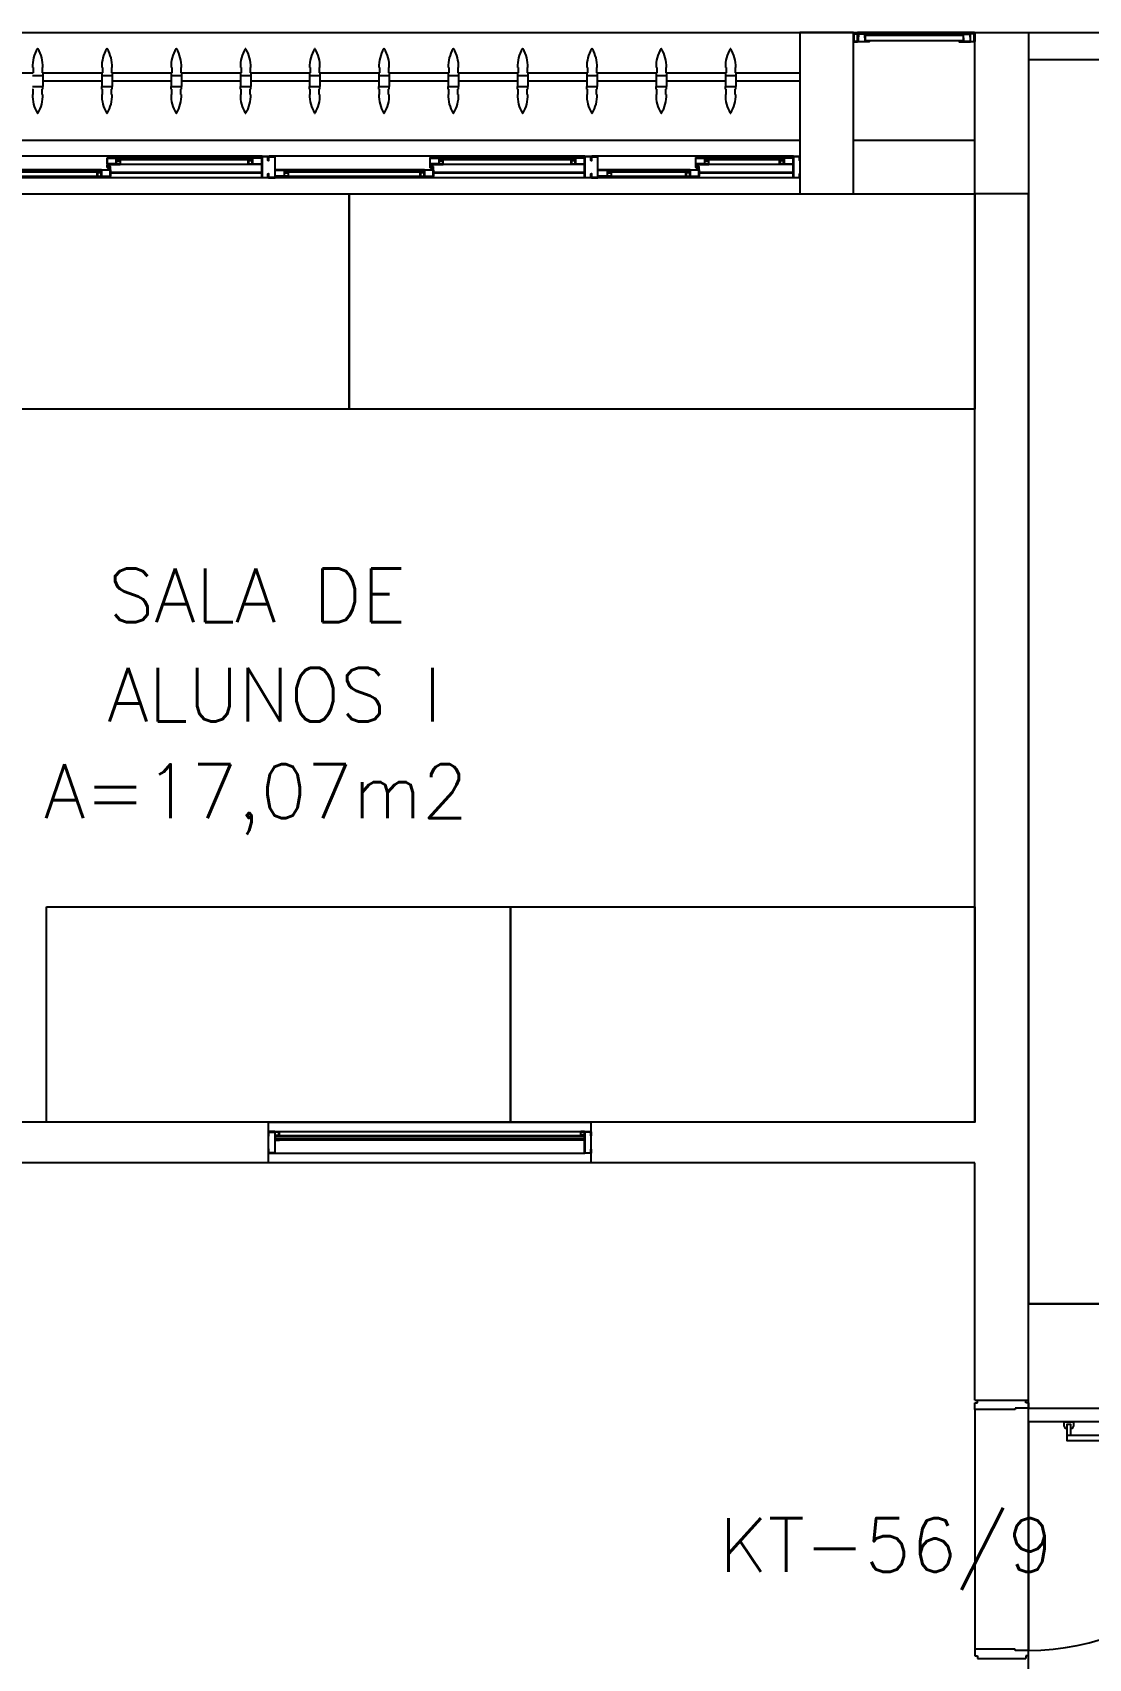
# Model space of a CAD drawing. Header units: millimetres. Extents: x 2128 to 2646, y 1972 to 2207.
# Drawn here: x 2434.96 to 2438.88, y 2137.52 to 2143.57 of the extents above; entities that cross this region are included whole.
import ezdxf

# ---------------------------------------------------------------- set-up
doc = ezdxf.new("R2010")
doc.units = ezdxf.units.MM
for name, color, linetype in [('ar-alambrado', 2, 'Continuous'), ('AR-ALV', 2, 'Continuous'), ('AR-BANCADAS', 1, 'Continuous'), ('AR-BRISES', 1, 'Continuous'), ('AR-ESQ', 1, 'Continuous'), ('AR-ESTC', 3, 'Continuous'), ('AR-INSERÇÃO', 4, 'Continuous'), ('AR-PEITORIL', 1, 'Continuous'), ('AR-PF-maçaneta', 1, 'Continuous'), ('AR-PF-mov', 1, 'Continuous'), ('AR-PF-pm1', 2, 'Continuous'), ('AR-PF-soleira', 1, 'Continuous'), ('AR-PISO', 1, 'Continuous'), ('AR-PORTA', 1, 'Continuous'), ('BC- VISTA', 1, 'Continuous'), ('BR-PAINEL', 1, 'Continuous'), ('BR-SUPORTE', 1, 'Continuous'), ('DT-ESQ-BAGUETE-C', 1, 'Continuous'), ('DT-ESQ-BAGUETE-V', 1, 'Continuous'), ('DT-ESQ-CHAPA DOBRADA-V', 1, 'Continuous'), ('DT-ESQ-MARCO-V', 1, 'Continuous'), ('DT-ESQ-PERFIL CADEIRA-C', 2, 'Continuous'), ('DT-ESQ-PERFIL CADEIRA-V', 2, 'Continuous'), ('DT-ESQ-PERFIL U SIMPLES-C', 2, 'Continuous'), ('DT-ESQ-PERFIL U-C', 2, 'Continuous'), ('DT-ESQ-PERFIL U-V', 1, 'Continuous'), ('DT-ESQ-VENEZIANA-C', 1, 'Continuous'), ('DT-ESQ-VENEZIANA-V', 1, 'Continuous'), ('DT-ESQ-VIDRO-C', 2, 'Continuous'), ('DT-TXTMOD', 1, 'Continuous'), ('ENDEREÇO', 2, 'Continuous'), ('ibio', 2, 'Continuous'), ('TEXTO', 2, 'Continuous'), ('Área', 2, 'Continuous')]:
    doc.layers.add(name, color=color, linetype=linetype)
doc.styles.add('S10', font='simplex.shx', dxfattribs={"height": 0.1})
doc.styles.add('UNB-100', font='simplex.shx', dxfattribs={"height": 0.2})
doc.styles.add('UNB1-100', font='simplex.shx', dxfattribs={"height": 0.2})

# ---------------------------------------------------------------- blocks, each defined once
blk = doc.blocks.new('EF40-P')
at = {"layer": 'DT-ESQ-BAGUETE-C', "ltscale": 0.1}
for points in [[(0.0735, -0.125), (0.06, -0.125), (0.06, -0.1235), (0.073, -0.1235, 0.414214), (0.0735, -0.123), (0.0735, -0.112, 0.414214), (0.073, -0.1115), (0.06, -0.1115), (0.06, -0.11), (0.0735, -0.11, -0.414214), (0.075, -0.1115), (0.075, -0.1235, -0.414214)], [(0.339, -0.125), (0.3525, -0.125), (0.3525, -0.1235), (0.3395, -0.1235, -0.414214), (0.339, -0.123), (0.339, -0.112, -0.414214), (0.3395, -0.1115), (0.3525, -0.1115), (0.3525, -0.11), (0.339, -0.11, 0.414214), (0.3375, -0.1115), (0.3375, -0.1235, 0.414214)], [(0.4225, -0.08), (0.409, -0.08), (0.409, -0.0785), (0.422, -0.0785, 0.414214), (0.4225, -0.078), (0.4225, -0.067, 0.414214), (0.422, -0.0665), (0.409, -0.0665), (0.409, -0.065), (0.4225, -0.065, -0.414214), (0.424, -0.0665), (0.424, -0.0785, -0.414214)], [(0.7015, -0.08), (0.715, -0.08), (0.715, -0.0785), (0.702, -0.0785, -0.414214), (0.7015, -0.078), (0.7015, -0.067, -0.414214), (0.702, -0.0665), (0.715, -0.0665), (0.715, -0.065), (0.7015, -0.065, 0.414214), (0.7, -0.0665), (0.7, -0.0785, 0.414214)], [(0.8485, -0.125), (0.835, -0.125), (0.835, -0.1235), (0.848, -0.1235, 0.414214), (0.8485, -0.123), (0.8485, -0.112, 0.414214), (0.848, -0.1115), (0.835, -0.1115), (0.835, -0.11), (0.8485, -0.11, -0.414214), (0.85, -0.1115), (0.85, -0.1235, -0.414214)], [(1.3265, -0.125), (1.34, -0.125), (1.34, -0.1235), (1.327, -0.1235, -0.414214), (1.3265, -0.123), (1.3265, -0.112, -0.414214), (1.327, -0.1115), (1.34, -0.1115), (1.34, -0.11), (1.3265, -0.11, 0.414214), (1.325, -0.1115), (1.325, -0.1235, 0.414214)], [(1.41, -0.08), (1.3965, -0.08), (1.3965, -0.0785), (1.4095, -0.0785, 0.414214), (1.41, -0.078), (1.41, -0.067, 0.414214), (1.4095, -0.0665), (1.3965, -0.0665), (1.3965, -0.065), (1.41, -0.065, -0.414214), (1.4115, -0.0665), (1.4115, -0.0785, -0.414214)], [(1.9015, -0.08), (1.915, -0.08), (1.915, -0.0785), (1.902, -0.0785, -0.414214), (1.9015, -0.078), (1.9015, -0.067, -0.414214), (1.902, -0.0665), (1.915, -0.0665), (1.915, -0.065), (1.9015, -0.065, 0.414214), (1.9, -0.0665), (1.9, -0.0785, 0.414214)], [(2.0485, -0.125), (2.035, -0.125), (2.035, -0.1235), (2.048, -0.1235, 0.414214), (2.0485, -0.123), (2.0485, -0.112, 0.414214), (2.048, -0.1115), (2.035, -0.1115), (2.035, -0.11), (2.0485, -0.11, -0.414214), (2.05, -0.1115), (2.05, -0.1235, -0.414214)], [(2.5265, -0.125), (2.54, -0.125), (2.54, -0.1235), (2.527, -0.1235, -0.414214), (2.5265, -0.123), (2.5265, -0.112, -0.414214), (2.527, -0.1115), (2.54, -0.1115), (2.54, -0.11), (2.5265, -0.11, 0.414214), (2.525, -0.1115), (2.525, -0.1235, 0.414214)], [(2.61, -0.08), (2.5965, -0.08), (2.5965, -0.0785), (2.6095, -0.0785, 0.414214), (2.61, -0.078), (2.61, -0.067, 0.414214), (2.6095, -0.0665), (2.5965, -0.0665), (2.5965, -0.065), (2.61, -0.065, -0.414214), (2.6115, -0.0665), (2.6115, -0.0785, -0.414214)]]:
    blk.add_lwpolyline(points, format="xyb", close=True, dxfattribs=at)
at = {"layer": 'DT-ESQ-BAGUETE-V', "ltscale": 0.1}
for p, q in [((0.0735, -0.11), (0.339, -0.11)), ((0.4225, -0.065), (0.7015, -0.065)), ((0.8485, -0.11), (1.3265, -0.11)), ((1.41, -0.065), (1.9015, -0.065)), ((2.0485, -0.11), (2.5265, -0.11)), ((2.61, -0.065), (3.1015, -0.065))]:
    blk.add_line(p, q, dxfattribs=at)
at = {"layer": 'DT-ESQ-CHAPA DOBRADA-V', "ltscale": 0.1}
for p, q in [((0.025, -0.077), (0.374, -0.077)), ((0.025, -0.08), (0.374, -0.08)), ((0.8, -0.077), (1.3615, -0.077)), ((0.8, -0.08), (1.3615, -0.08)), ((2, -0.077), (2.5615, -0.077)), ((2, -0.08), (2.5615, -0.08))]:
    blk.add_line(p, q, dxfattribs=at)
at = {"layer": 'DT-ESQ-PERFIL CADEIRA-C', "ltscale": 0.1}
for p, q in [((0.376, -0.0885), (0.4225, -0.0885)), ((0.75, -0.0885), (0.7015, -0.0885)), ((1.3635, -0.0885), (1.41, -0.0885)), ((1.95, -0.0885), (1.9015, -0.0885)), ((2.5635, -0.0885), (2.61, -0.0885)), ((0.025, -0.1335), (0.0735, -0.1335)), ((0.3855, -0.1335), (0.339, -0.1335)), ((0.8, -0.1335), (0.8485, -0.1335)), ((1.373, -0.1335), (1.3265, -0.1335)), ((2, -0.1335), (2.0485, -0.1335)), ((2.573, -0.1335), (2.5265, -0.1335))]:
    blk.add_line(p, q, dxfattribs=at)
for points in [[(0.0735, -0.135), (0.025, -0.135), (0.025, -0.1335), (0.06, -0.1335, -0.198912), (0.0589, -0.1331, -0.198913), (0.0585, -0.132), (0.0585, -0.112, 0.414214), (0.058, -0.1115), (0.025, -0.1115), (0.025, -0.11), (0.0585, -0.11, -0.414214), (0.06, -0.1115), (0.06, -0.1235), (0.06, -0.125), (0.06, -0.132), (0.0735, -0.132, -1)], [(0.339, -0.132, 1), (0.339, -0.135), (0.3855, -0.135, 0.414214), (0.3875, -0.133), (0.3875, -0.112, 0.414214), (0.3855, -0.11), (0.354, -0.11, 0.414214), (0.3525, -0.1115), (0.3525, -0.132)], [(0.3525, -0.1335, 0.198913), (0.3536, -0.1331, 0.198913), (0.354, -0.132), (0.354, -0.112, -0.414214), (0.3545, -0.1115), (0.3855, -0.1115, -0.414214), (0.386, -0.112), (0.386, -0.133, -0.414214), (0.3855, -0.1335)], [(0.4225, -0.087, -1), (0.4225, -0.09), (0.376, -0.09, -0.414214), (0.374, -0.088), (0.374, -0.067, -0.414214), (0.376, -0.065), (0.4075, -0.065, -0.414214), (0.409, -0.0665), (0.409, -0.087)], [(0.409, -0.0885, -0.198913), (0.4079, -0.0881, -0.198913), (0.4075, -0.087), (0.4075, -0.067, 0.414214), (0.407, -0.0665), (0.376, -0.0665, 0.414214), (0.3755, -0.067), (0.3755, -0.088, 0.414214), (0.376, -0.0885)], [(0.7015, -0.09), (0.75, -0.09), (0.75, -0.0885), (0.715, -0.0885, 0.198912), (0.7161, -0.0881, 0.198913), (0.7165, -0.087), (0.7165, -0.067, -0.414214), (0.717, -0.0665), (0.75, -0.0665), (0.75, -0.065), (0.7165, -0.065, 0.414214), (0.715, -0.0665), (0.715, -0.0785), (0.715, -0.08), (0.715, -0.087), (0.7015, -0.087, 1)], [(0.8485, -0.135), (0.8, -0.135), (0.8, -0.1335), (0.835, -0.1335, -0.198912), (0.8339, -0.1331, -0.198913), (0.8335, -0.132), (0.8335, -0.112, 0.414214), (0.833, -0.1115), (0.8, -0.1115), (0.8, -0.11), (0.8335, -0.11, -0.414214), (0.835, -0.1115), (0.835, -0.1235), (0.835, -0.125), (0.835, -0.132), (0.8485, -0.132, -1)], [(1.3265, -0.132, 1), (1.3265, -0.135), (1.373, -0.135, 0.414214), (1.375, -0.133), (1.375, -0.112, 0.414214), (1.373, -0.11), (1.3415, -0.11, 0.414214), (1.34, -0.1115), (1.34, -0.132)], [(1.34, -0.1335, 0.198913), (1.3411, -0.1331, 0.198913), (1.3415, -0.132), (1.3415, -0.112, -0.414214), (1.342, -0.1115), (1.373, -0.1115, -0.414214), (1.3735, -0.112), (1.3735, -0.133, -0.414214), (1.373, -0.1335)], [(1.41, -0.087, -1), (1.41, -0.09), (1.3635, -0.09, -0.414214), (1.3615, -0.088), (1.3615, -0.067, -0.414214), (1.3635, -0.065), (1.395, -0.065, -0.414214), (1.3965, -0.0665), (1.3965, -0.087)], [(1.3965, -0.0885, -0.198913), (1.3954, -0.0881, -0.198913), (1.395, -0.087), (1.395, -0.067, 0.414214), (1.3945, -0.0665), (1.3635, -0.0665, 0.414214), (1.363, -0.067), (1.363, -0.088, 0.414214), (1.3635, -0.0885)], [(1.9015, -0.09), (1.95, -0.09), (1.95, -0.0885), (1.915, -0.0885, 0.198912), (1.9161, -0.0881, 0.198913), (1.9165, -0.087), (1.9165, -0.067, -0.414214), (1.917, -0.0665), (1.95, -0.0665), (1.95, -0.065), (1.9165, -0.065, 0.414214), (1.915, -0.0665), (1.915, -0.0785), (1.915, -0.08), (1.915, -0.087), (1.9015, -0.087, 1)], [(2.0485, -0.135), (2, -0.135), (2, -0.1335), (2.035, -0.1335, -0.198912), (2.0339, -0.1331, -0.198913), (2.0335, -0.132), (2.0335, -0.112, 0.414214), (2.033, -0.1115), (2, -0.1115), (2, -0.11), (2.0335, -0.11, -0.414214), (2.035, -0.1115), (2.035, -0.1235), (2.035, -0.125), (2.035, -0.132), (2.0485, -0.132, -1)], [(2.5265, -0.132, 1), (2.5265, -0.135), (2.573, -0.135, 0.414214), (2.575, -0.133), (2.575, -0.112, 0.414214), (2.573, -0.11), (2.5415, -0.11, 0.414214), (2.54, -0.1115), (2.54, -0.132)], [(2.54, -0.1335, 0.198913), (2.5411, -0.1331, 0.198913), (2.5415, -0.132), (2.5415, -0.112, -0.414214), (2.542, -0.1115), (2.573, -0.1115, -0.414214), (2.5735, -0.112), (2.5735, -0.133, -0.414214), (2.573, -0.1335)], [(2.61, -0.087, -1), (2.61, -0.09), (2.5635, -0.09, -0.414214), (2.5615, -0.088), (2.5615, -0.067, -0.414214), (2.5635, -0.065), (2.595, -0.065, -0.414214), (2.5965, -0.0665), (2.5965, -0.087)], [(2.5965, -0.0885, -0.198913), (2.5954, -0.0881, -0.198913), (2.595, -0.087), (2.595, -0.067, 0.414214), (2.5945, -0.0665), (2.5635, -0.0665, 0.414214), (2.563, -0.067), (2.563, -0.088, 0.414214), (2.5635, -0.0885)]]:
    blk.add_lwpolyline(points, format="xyb", close=True, dxfattribs=at)
at = {"layer": 'DT-ESQ-PERFIL CADEIRA-V', "ltscale": 0.1}
for p, q in [((0.4075, -0.09), (0.7015, -0.09)), ((1.395, -0.09), (1.9015, -0.09)), ((2.595, -0.09), (3.1015, -0.09)), ((0.0735, -0.135), (0.339, -0.135)), ((0.8485, -0.135), (1.3265, -0.135)), ((2.0485, -0.135), (2.5265, -0.135))]:
    blk.add_line(p, q, dxfattribs=at)
at = {"layer": 'DT-ESQ-PERFIL U SIMPLES-C', "ltscale": 0.1}
for points in [[(0.376, -0.102), (0.384, -0.102), (0.384, -0.1005), (0.376, -0.1005, -0.414214), (0.3755, -0.1), (0.3755, -0.092, -0.414214), (0.376, -0.0915), (0.384, -0.0915), (0.384, -0.09), (0.376, -0.09, 0.414214), (0.374, -0.092), (0.374, -0.1, 0.414214)], [(0.3855, -0.098), (0.3775, -0.098), (0.3775, -0.0995), (0.3855, -0.0995, -0.414214), (0.386, -0.1), (0.386, -0.108, -0.414214), (0.3855, -0.1085), (0.3775, -0.1085), (0.3775, -0.11), (0.3855, -0.11, 0.414214), (0.3875, -0.108), (0.3875, -0.1, 0.414214)], [(1.3635, -0.102), (1.3715, -0.102), (1.3715, -0.1005), (1.3635, -0.1005, -0.414214), (1.363, -0.1), (1.363, -0.092, -0.414214), (1.3635, -0.0915), (1.3715, -0.0915), (1.3715, -0.09), (1.3635, -0.09, 0.414214), (1.3615, -0.092), (1.3615, -0.1, 0.414214)], [(1.373, -0.098), (1.365, -0.098), (1.365, -0.0995), (1.373, -0.0995, -0.414214), (1.3735, -0.1), (1.3735, -0.108, -0.414214), (1.373, -0.1085), (1.365, -0.1085), (1.365, -0.11), (1.373, -0.11, 0.414214), (1.375, -0.108), (1.375, -0.1, 0.414214)], [(2.5635, -0.102), (2.5715, -0.102), (2.5715, -0.1005), (2.5635, -0.1005, -0.414214), (2.563, -0.1), (2.563, -0.092, -0.414214), (2.5635, -0.0915), (2.5715, -0.0915), (2.5715, -0.09), (2.5635, -0.09, 0.414214), (2.5615, -0.092), (2.5615, -0.1, 0.414214)], [(2.573, -0.098), (2.565, -0.098), (2.565, -0.0995), (2.573, -0.0995, -0.414214), (2.5735, -0.1), (2.5735, -0.108, -0.414214), (2.573, -0.1085), (2.565, -0.1085), (2.565, -0.11), (2.573, -0.11, 0.414214), (2.575, -0.108), (2.575, -0.1, 0.414214)]]:
    blk.add_lwpolyline(points, format="xyb", close=True, dxfattribs=at)
at = {"layer": 'DT-ESQ-PERFIL U-C', "ltscale": 0.1}
for points in [[(0, -0.0615, -0.414214), (0.0015, -0.06), (0.0235, -0.06, -0.414214), (0.025, -0.0615), (0.025, -0.1385, -0.414214), (0.0235, -0.14), (0.0015, -0.14, -0.414214), (0, -0.1385), (0, -0.125), (0.0015, -0.125), (0.0015, -0.138, 0.414214), (0.002, -0.1385), (0.023, -0.1385, 0.414214), (0.0235, -0.138), (0.0235, -0.062, 0.414214), (0.023, -0.0615), (0.002, -0.0615, 0.414214), (0.0015, -0.062), (0.0015, -0.075), (0, -0.075)], [(0.775, -0.0615, 0.414214), (0.7735, -0.06), (0.7515, -0.06, 0.414214), (0.75, -0.0615), (0.75, -0.1385, 0.414214), (0.7515, -0.14), (0.7735, -0.14, 0.414214), (0.775, -0.1385), (0.775, -0.125), (0.7735, -0.125), (0.7735, -0.138, -0.414214), (0.773, -0.1385), (0.752, -0.1385, -0.414214), (0.7515, -0.138), (0.7515, -0.062, -0.414214), (0.752, -0.0615), (0.773, -0.0615, -0.414214), (0.7735, -0.062), (0.7735, -0.075), (0.775, -0.075)], [(0.775, -0.0615, -0.414214), (0.7765, -0.06), (0.7985, -0.06, -0.414214), (0.8, -0.0615), (0.8, -0.1385, -0.414214), (0.7985, -0.14), (0.7765, -0.14, -0.414214), (0.775, -0.1385), (0.775, -0.125), (0.7765, -0.125), (0.7765, -0.138, 0.414214), (0.777, -0.1385), (0.798, -0.1385, 0.414214), (0.7985, -0.138), (0.7985, -0.062, 0.414214), (0.798, -0.0615), (0.777, -0.0615, 0.414214), (0.7765, -0.062), (0.7765, -0.075), (0.775, -0.075)], [(1.975, -0.0615, 0.414214), (1.9735, -0.06), (1.9515, -0.06, 0.414214), (1.95, -0.0615), (1.95, -0.1385, 0.414214), (1.9515, -0.14), (1.9735, -0.14, 0.414214), (1.975, -0.1385), (1.975, -0.125), (1.9735, -0.125), (1.9735, -0.138, -0.414214), (1.973, -0.1385), (1.952, -0.1385, -0.414214), (1.9515, -0.138), (1.9515, -0.062, -0.414214), (1.952, -0.0615), (1.973, -0.0615, -0.414214), (1.9735, -0.062), (1.9735, -0.075), (1.975, -0.075)], [(1.975, -0.0615, -0.414214), (1.9765, -0.06), (1.9985, -0.06, -0.414214), (2, -0.0615), (2, -0.1385, -0.414214), (1.9985, -0.14), (1.9765, -0.14, -0.414214), (1.975, -0.1385), (1.975, -0.125), (1.9765, -0.125), (1.9765, -0.138, 0.414214), (1.977, -0.1385), (1.998, -0.1385, 0.414214), (1.9985, -0.138), (1.9985, -0.062, 0.414214), (1.998, -0.0615), (1.977, -0.0615, 0.414214), (1.9765, -0.062), (1.9765, -0.075), (1.975, -0.075)]]:
    blk.add_lwpolyline(points, format="xyb", close=True, dxfattribs=at)
at = {"layer": 'DT-ESQ-PERFIL U-V', "ltscale": 0.1}
for p, q in [((0.0235, -0.06), (0.7515, -0.06)), ((0.7985, -0.06), (1.9515, -0.06)), ((1.9985, -0.06), (3.1515, -0.06)), ((0.0235, -0.14), (0.7515, -0.14)), ((0.7985, -0.14), (1.9515, -0.14)), ((1.9985, -0.14), (3.1515, -0.14))]:
    blk.add_line(p, q, dxfattribs=at)
at = {"layer": 'DT-ESQ-VIDRO-C', "ltscale": 0.1}
for points in [[(0.7125, -0.085), (0.7125, -0.082), (0.4115, -0.082), (0.4115, -0.085)], [(1.9125, -0.085), (1.9125, -0.082), (1.399, -0.082), (1.399, -0.085)], [(3.1125, -0.085), (3.1125, -0.082), (2.599, -0.082), (2.599, -0.085)], [(0.063, -0.13), (0.063, -0.127), (0.3495, -0.127), (0.3495, -0.13)], [(0.838, -0.13), (0.838, -0.127), (1.337, -0.127), (1.337, -0.13)], [(2.038, -0.13), (2.038, -0.127), (2.537, -0.127), (2.537, -0.13)]]:
    blk.add_lwpolyline(points, close=True, dxfattribs=at)
at = {"layer": 'DT-TXTMOD', "ltscale": 0.1, "style": 'S10', "flags": 3}
for tag, p in [('M01', (0.025, -0.28)), ('M02', (0.3253, -0.28)), ('M03', (0.627, -0.28)), ('M04', (0.9288, -0.28)), ('M05', (1.2306, -0.28)), ('M06', (1.5323, -0.28)), ('M07', (1.8341, -0.28)), ('M08', (2.1359, -0.28)), ('M09', (2.4376, -0.28)), ('M10', (2.7394, -0.28)), ('M11', (3.0412, -0.28)), ('M12', (3.3429, -0.28)), ('M13', (3.6447, -0.28)), ('M14', (3.9464, -0.28)), ('M15', (4.2482, -0.28)), ('M16', (4.55, -0.28)), ('M17', (4.8517, -0.28))]:
    blk.add_attdef(tag, p, '', height=0.1, dxfattribs=at)
blk = doc.blocks.new('EF05-P')
at = {"layer": 'DT-ESQ-BAGUETE-C', "ltscale": 0.1}
for points in [[(0.039, -0.05), (0.0255, -0.05), (0.0255, -0.0485), (0.039, -0.0485), (0.039, -0.0365), (0.0255, -0.0365), (0.0255, -0.035), (0.039, -0.035, -0.414214), (0.0405, -0.0365), (0.0405, -0.0485, -0.414214)], [(1.161, -0.05), (1.1745, -0.05), (1.1745, -0.0485), (1.161, -0.0485), (1.161, -0.0365), (1.1745, -0.0365), (1.1745, -0.035), (1.161, -0.035, 0.414214), (1.1595, -0.0365), (1.1595, -0.0485, 0.414214)]]:
    blk.add_lwpolyline(points, format="xyb", close=True, dxfattribs=at)
at = {"layer": 'DT-ESQ-BAGUETE-V', "ltscale": 0.1}
blk.add_line((1.161, -0.05), (0.039, -0.05), dxfattribs=at)
at = {"layer": 'DT-ESQ-CHAPA DOBRADA-V', "ltscale": 0.1}
blk.add_line((1.16, -0.067), (0.04, -0.067), dxfattribs=at)
at = {"layer": 'DT-ESQ-MARCO-V', "ltscale": 0.1}
for p, q in [((0.0235, -0.035), (1.1765, -0.035)), ((0.0235, -0.115), (1.1765, -0.115))]:
    blk.add_line(p, q, dxfattribs=at)
at = {"layer": 'DT-ESQ-PERFIL U-C', "ltscale": 0.1}
for points in [[(0.025, -0.0655), (0.025, -0.0655, 0.414214), (0.0235, -0.067), (0.0235, -0.1135), (0.0015, -0.1135), (0.0015, -0.1), (0, -0.1), (0, -0.1135, 0.414214), (0.0015, -0.115), (0.0235, -0.115, 0.414214), (0.025, -0.1135), (0.025, -0.067), (0.04, -0.067, 1), (0.04, -0.064), (0.025, -0.064), (0.025, -0.0365, 0.414214), (0.0235, -0.035), (0.0015, -0.035, 0.414214), (0, -0.0365), (0, -0.05), (0.0015, -0.05), (0.0015, -0.0365), (0.0235, -0.0365), (0.0235, -0.064, 0.414214), (0.025, -0.0655), (0.04, -0.0655)], [(1.175, -0.0655), (1.175, -0.0655, -0.414214), (1.1765, -0.067), (1.1765, -0.1135), (1.1985, -0.1135), (1.1985, -0.1), (1.2, -0.1), (1.2, -0.1135, -0.414214), (1.1985, -0.115), (1.1765, -0.115, -0.414214), (1.175, -0.1135), (1.175, -0.067), (1.16, -0.067, -1), (1.16, -0.064), (1.175, -0.064), (1.175, -0.0365, -0.414214), (1.1765, -0.035), (1.1985, -0.035, -0.414214), (1.2, -0.0365), (1.2, -0.05), (1.1985, -0.05), (1.1985, -0.0365), (1.1765, -0.0365), (1.1765, -0.064, -0.414214), (1.175, -0.0655), (1.16, -0.0655)]]:
    blk.add_lwpolyline(points, format="xyb", dxfattribs=at)
at = {"layer": 'DT-ESQ-VIDRO-C', "ltscale": 0.1}
blk.add_lwpolyline([(0.027, -0.062), (0.027, -0.052), (1.173, -0.052), (1.173, -0.062)], close=True, dxfattribs=at)
at = {"layer": 'DT-TXTMOD', "ltscale": 0.1, "style": 'S10', "flags": 3}
blk.add_attdef('EF05', (0.05, 0), '', height=0.1, dxfattribs=at)
blk = doc.blocks.new('ES-2P-1PAV-D')
at = {"layer": 'AR-PISO'}
for p in [(6.35, 0.775), (0, -0.775)]:
    blk.add_line(p, (0, 0.775), dxfattribs=at)
blk = doc.blocks.new('pcf-alv-01p-esq')
at = {"layer": 'AR-PF-maçaneta'}
blk.add_line((0.13, 0.3425), (0.13, 0.9575), dxfattribs=at)
for points in [[(0.09, 0.9575), (0.105, 0.9575), (0.105, 0.9625), (0.095, 0.9675), (0.08, 0.9675), (0.08, 0.9325), (0.095, 0.9325), (0.105, 0.9375), (0.105, 0.9425), (0.09, 0.9425)], [(0.13, 0.3575), (0.09, 0.3575), (0.09, 0.3425), (0.15, 0.3425), (0.15, 0.9575), (0.09, 0.9575), (0.09, 0.9425), (0.13, 0.9425)], [(0.09, 0.3425), (0.105, 0.3425), (0.105, 0.3375), (0.095, 0.3325), (0.08, 0.3325), (0.08, 0.3675), (0.095, 0.3675), (0.105, 0.3625), (0.105, 0.3575), (0.09, 0.3575)]]:
    blk.add_lwpolyline(points, dxfattribs=at)
at = {"layer": 'AR-PF-mov'}
blk.add_arc((0.03, 0.2), 0.9, 0, 90, dxfattribs=at)
at = {"layer": 'AR-PF-pm1'}
for p, q in [((0, 0.01), (0, 0.19)), ((0.01, 0.19), (0, 0.19)), ((0.01, 0.2), (0.03, 0.2)), ((0.01, 0.2), (0.01, 0.19)), ((0.03, 0.2), (0.03, 0.15)), ((0.95, 0.2), (0.93, 0.2)), ((0.93, 0.2), (0.93, 0.15)), ((0.95, 0.2), (0.95, 0.19)), ((0.95, 0.19), (0.96, 0.19)), ((0.96, 0.01), (0.96, 0.19)), ((0.03, 0.15), (0.035, 0.15)), ((0.035, 0.15), (0.035, 0)), ((0.93, 0.15), (0.925, 0.15)), ((0.925, 0.15), (0.925, 0)), ((0.01, 0.01), (0, 0.01)), ((0.01, 0), (0.01, 0.01)), ((0.035, 0), (0.01, 0)), ((0.925, 0), (0.95, 0)), ((0.95, 0), (0.95, 0.01)), ((0.95, 0.01), (0.96, 0.01))]:
    blk.add_line(p, q, dxfattribs=at)
blk.add_lwpolyline([(0.08, 1.1), (0.08, 0.2), (0.03, 0.2), (0.03, 1.1)], close=True, dxfattribs=at)
at = {"layer": 'AR-PF-soleira'}
for p, q in [((0.08, 0.2), (0.93, 0.2)), ((0.035, 0), (0.925, 0))]:
    blk.add_line(p, q, dxfattribs=at)
blk = doc.blocks.new('BR-MODULO8')
at = {"layer": 'BR-PAINEL'}
for p, q in [((-2.8517, 0.27), (-2.8492, 0.27)), ((-2.8517, 0.25), (-2.8492, 0.25)), ((-2.8492, 0.27), (-2.8492, 0.25)), ((-2.8158, 0.27), (-2.8158, 0.25)), ((-2.8133, 0.27), (-2.8158, 0.27)), ((-2.8133, 0.25), (-2.8158, 0.25)), ((-2.8133, 0.25), (-2.8133, 0.24)), ((-2.5942, 0.27), (-2.5917, 0.27)), ((-2.5942, 0.25), (-2.5942, 0.24)), ((-2.5942, 0.25), (-2.5917, 0.25)), ((-2.5917, 0.27), (-2.5917, 0.25)), ((-2.5583, 0.27), (-2.5583, 0.25)), ((-2.5558, 0.27), (-2.5583, 0.27)), ((-2.5558, 0.25), (-2.5583, 0.25)), ((-2.5558, 0.25), (-2.5558, 0.24)), ((-2.3367, 0.27), (-2.3342, 0.27)), ((-2.3367, 0.25), (-2.3367, 0.24)), ((-2.3367, 0.25), (-2.3342, 0.25)), ((-2.3342, 0.27), (-2.3342, 0.25)), ((-2.3008, 0.27), (-2.3008, 0.25)), ((-2.2983, 0.27), (-2.3008, 0.27)), ((-2.2983, 0.25), (-2.3008, 0.25)), ((-2.2983, 0.25), (-2.2983, 0.24)), ((-2.0792, 0.27), (-2.0767, 0.27)), ((-2.0792, 0.25), (-2.0792, 0.24)), ((-2.0792, 0.25), (-2.0767, 0.25)), ((-2.0767, 0.27), (-2.0767, 0.25)), ((-2.0433, 0.27), (-2.0433, 0.25)), ((-2.0408, 0.27), (-2.0433, 0.27)), ((-2.0408, 0.25), (-2.0433, 0.25)), ((-2.0408, 0.25), (-2.0408, 0.24)), ((-1.8217, 0.27), (-1.8192, 0.27)), ((-1.8217, 0.25), (-1.8217, 0.24)), ((-1.8217, 0.25), (-1.8192, 0.25)), ((-1.8192, 0.27), (-1.8192, 0.25)), ((-1.7858, 0.27), (-1.7858, 0.25)), ((-1.7833, 0.27), (-1.7858, 0.27)), ((-1.7833, 0.25), (-1.7858, 0.25)), ((-1.7833, 0.25), (-1.7833, 0.24)), ((-1.5642, 0.27), (-1.5617, 0.27)), ((-1.5642, 0.25), (-1.5642, 0.24)), ((-1.5642, 0.25), (-1.5617, 0.25)), ((-1.5617, 0.27), (-1.5617, 0.25)), ((-1.5283, 0.27), (-1.5283, 0.25)), ((-1.5258, 0.27), (-1.5283, 0.27)), ((-1.5258, 0.25), (-1.5283, 0.25)), ((-1.5258, 0.25), (-1.5258, 0.24)), ((-1.3067, 0.27), (-1.3042, 0.27)), ((-1.3067, 0.25), (-1.3067, 0.24)), ((-1.3067, 0.25), (-1.3042, 0.25)), ((-1.3042, 0.27), (-1.3042, 0.25)), ((-1.2708, 0.27), (-1.2708, 0.25)), ((-1.2683, 0.27), (-1.2708, 0.27)), ((-1.2683, 0.25), (-1.2708, 0.25)), ((-1.2683, 0.25), (-1.2683, 0.24)), ((-1.0492, 0.27), (-1.0467, 0.27)), ((-1.0492, 0.25), (-1.0492, 0.24)), ((-1.0492, 0.25), (-1.0467, 0.25)), ((-1.0467, 0.27), (-1.0467, 0.25)), ((-1.0133, 0.27), (-1.0133, 0.25)), ((-1.0108, 0.27), (-1.0133, 0.27)), ((-1.0108, 0.25), (-1.0133, 0.25)), ((-1.0108, 0.25), (-1.0108, 0.24)), ((-0.7917, 0.27), (-0.7892, 0.27)), ((-0.7917, 0.25), (-0.7917, 0.24)), ((-0.7917, 0.25), (-0.7892, 0.25)), ((-0.7892, 0.27), (-0.7892, 0.25)), ((-0.7558, 0.27), (-0.7558, 0.25)), ((-0.7533, 0.27), (-0.7558, 0.27)), ((-0.7533, 0.25), (-0.7558, 0.25)), ((-0.7533, 0.25), (-0.7533, 0.24)), ((-0.5342, 0.27), (-0.5317, 0.27)), ((-0.5342, 0.25), (-0.5317, 0.25)), ((-0.5342, 0.25), (-0.5342, 0.24)), ((-0.5317, 0.27), (-0.5317, 0.25)), ((-0.4958, 0.27), (-0.4983, 0.27)), ((-0.4983, 0.27), (-0.4983, 0.25)), ((-0.4958, 0.25), (-0.4983, 0.25)), ((-0.4958, 0.25), (-0.4958, 0.24)), ((-0.2767, 0.27), (-0.2742, 0.27)), ((-0.2767, 0.25), (-0.2767, 0.24)), ((-0.2767, 0.25), (-0.2742, 0.25)), ((-0.2742, 0.27), (-0.2742, 0.25)), ((-0.2408, 0.27), (-0.2408, 0.25)), ((-0.2383, 0.27), (-0.2408, 0.27)), ((-0.2383, 0.25), (-0.2408, 0.25)), ((-0.2383, 0.25), (-0.2383, 0.24)), ((-2.8517, 0.24), (-2.8133, 0.24)), ((-2.8517, 0.2), (-2.8133, 0.2)), ((-2.8517, 0.19), (-2.8492, 0.19)), ((-2.8492, 0.17), (-2.8492, 0.19)), ((-2.8133, 0.19), (-2.8158, 0.19)), ((-2.8158, 0.17), (-2.8158, 0.19)), ((-2.8133, 0.24), (-2.8133, 0.2)), ((-2.8133, 0.19), (-2.8133, 0.2)), ((-2.5942, 0.24), (-2.5558, 0.24)), ((-2.5942, 0.24), (-2.5942, 0.2)), ((-2.5942, 0.2), (-2.5558, 0.2)), ((-2.5942, 0.19), (-2.5942, 0.2)), ((-2.5942, 0.19), (-2.5917, 0.19)), ((-2.5917, 0.17), (-2.5917, 0.19)), ((-2.5558, 0.19), (-2.5583, 0.19)), ((-2.5583, 0.17), (-2.5583, 0.19)), ((-2.5558, 0.24), (-2.5558, 0.2)), ((-2.5558, 0.19), (-2.5558, 0.2)), ((-2.3367, 0.24), (-2.2983, 0.24)), ((-2.3367, 0.24), (-2.3367, 0.2)), ((-2.3367, 0.2), (-2.2983, 0.2)), ((-2.3367, 0.19), (-2.3367, 0.2)), ((-2.3367, 0.19), (-2.3342, 0.19)), ((-2.3342, 0.17), (-2.3342, 0.19)), ((-2.2983, 0.19), (-2.3008, 0.19)), ((-2.3008, 0.17), (-2.3008, 0.19)), ((-2.2983, 0.24), (-2.2983, 0.2)), ((-2.2983, 0.19), (-2.2983, 0.2)), ((-2.0792, 0.24), (-2.0408, 0.24)), ((-2.0792, 0.24), (-2.0792, 0.2)), ((-2.0792, 0.2), (-2.0408, 0.2)), ((-2.0792, 0.19), (-2.0792, 0.2)), ((-2.0792, 0.19), (-2.0767, 0.19)), ((-2.0767, 0.17), (-2.0767, 0.19)), ((-2.0408, 0.19), (-2.0433, 0.19)), ((-2.0433, 0.17), (-2.0433, 0.19)), ((-2.0408, 0.24), (-2.0408, 0.2)), ((-2.0408, 0.19), (-2.0408, 0.2)), ((-1.8217, 0.24), (-1.7833, 0.24)), ((-1.8217, 0.24), (-1.8217, 0.2)), ((-1.8217, 0.2), (-1.7833, 0.2)), ((-1.8217, 0.19), (-1.8217, 0.2)), ((-1.8217, 0.19), (-1.8192, 0.19)), ((-1.8192, 0.17), (-1.8192, 0.19)), ((-1.7833, 0.19), (-1.7858, 0.19)), ((-1.7858, 0.17), (-1.7858, 0.19)), ((-1.7833, 0.24), (-1.7833, 0.2)), ((-1.7833, 0.19), (-1.7833, 0.2)), ((-1.5642, 0.24), (-1.5258, 0.24)), ((-1.5642, 0.24), (-1.5642, 0.2)), ((-1.5642, 0.2), (-1.5258, 0.2)), ((-1.5642, 0.19), (-1.5642, 0.2)), ((-1.5642, 0.19), (-1.5617, 0.19)), ((-1.5617, 0.17), (-1.5617, 0.19)), ((-1.5258, 0.19), (-1.5283, 0.19)), ((-1.5283, 0.17), (-1.5283, 0.19)), ((-1.5258, 0.24), (-1.5258, 0.2)), ((-1.5258, 0.19), (-1.5258, 0.2)), ((-1.3067, 0.24), (-1.2683, 0.24)), ((-1.3067, 0.24), (-1.3067, 0.2)), ((-1.3067, 0.2), (-1.2683, 0.2)), ((-1.3067, 0.19), (-1.3067, 0.2)), ((-1.3067, 0.19), (-1.3042, 0.19)), ((-1.3042, 0.17), (-1.3042, 0.19)), ((-1.2683, 0.19), (-1.2708, 0.19)), ((-1.2708, 0.17), (-1.2708, 0.19)), ((-1.2683, 0.24), (-1.2683, 0.2)), ((-1.2683, 0.19), (-1.2683, 0.2)), ((-1.0492, 0.24), (-1.0108, 0.24)), ((-1.0492, 0.24), (-1.0492, 0.2)), ((-1.0492, 0.2), (-1.0108, 0.2)), ((-1.0492, 0.19), (-1.0492, 0.2)), ((-1.0492, 0.19), (-1.0467, 0.19)), ((-1.0467, 0.17), (-1.0467, 0.19)), ((-1.0108, 0.19), (-1.0133, 0.19)), ((-1.0133, 0.17), (-1.0133, 0.19)), ((-1.0108, 0.24), (-1.0108, 0.2)), ((-1.0108, 0.19), (-1.0108, 0.2)), ((-0.7917, 0.24), (-0.7533, 0.24)), ((-0.7917, 0.24), (-0.7917, 0.2)), ((-0.7917, 0.2), (-0.7533, 0.2)), ((-0.7917, 0.19), (-0.7917, 0.2)), ((-0.7917, 0.19), (-0.7892, 0.19)), ((-0.7892, 0.17), (-0.7892, 0.19)), ((-0.7533, 0.19), (-0.7558, 0.19)), ((-0.7558, 0.17), (-0.7558, 0.19)), ((-0.7533, 0.24), (-0.7533, 0.2)), ((-0.7533, 0.19), (-0.7533, 0.2)), ((-0.5342, 0.24), (-0.5342, 0.2)), ((-0.5342, 0.24), (-0.4958, 0.24)), ((-0.5342, 0.19), (-0.5342, 0.2)), ((-0.5342, 0.2), (-0.4958, 0.2)), ((-0.5342, 0.19), (-0.5317, 0.19)), ((-0.5317, 0.17), (-0.5317, 0.19)), ((-0.4983, 0.17), (-0.4983, 0.19)), ((-0.4958, 0.19), (-0.4983, 0.19)), ((-0.4958, 0.24), (-0.4958, 0.2)), ((-0.4958, 0.19), (-0.4958, 0.2)), ((-0.2767, 0.24), (-0.2383, 0.24)), ((-0.2767, 0.24), (-0.2767, 0.2)), ((-0.2767, 0.2), (-0.2383, 0.2)), ((-0.2767, 0.19), (-0.2767, 0.2)), ((-0.2767, 0.19), (-0.2742, 0.19)), ((-0.2742, 0.17), (-0.2742, 0.19)), ((-0.2383, 0.19), (-0.2408, 0.19)), ((-0.2408, 0.17), (-0.2408, 0.19)), ((-0.2383, 0.24), (-0.2383, 0.2)), ((-0.2383, 0.19), (-0.2383, 0.2)), ((-2.8517, 0.17), (-2.8492, 0.17)), ((-2.8133, 0.17), (-2.8158, 0.17)), ((-2.5942, 0.17), (-2.5917, 0.17)), ((-2.5558, 0.17), (-2.5583, 0.17)), ((-2.3367, 0.17), (-2.3342, 0.17)), ((-2.2983, 0.17), (-2.3008, 0.17)), ((-2.0792, 0.17), (-2.0767, 0.17)), ((-2.0408, 0.17), (-2.0433, 0.17)), ((-1.8217, 0.17), (-1.8192, 0.17)), ((-1.7833, 0.17), (-1.7858, 0.17)), ((-1.5642, 0.17), (-1.5617, 0.17)), ((-1.5258, 0.17), (-1.5283, 0.17)), ((-1.3067, 0.17), (-1.3042, 0.17)), ((-1.2683, 0.17), (-1.2708, 0.17)), ((-1.0492, 0.17), (-1.0467, 0.17)), ((-1.0108, 0.17), (-1.0133, 0.17)), ((-0.7917, 0.17), (-0.7892, 0.17)), ((-0.7533, 0.17), (-0.7558, 0.17)), ((-0.5342, 0.17), (-0.5317, 0.17)), ((-0.4958, 0.17), (-0.4983, 0.17)), ((-0.2767, 0.17), (-0.2742, 0.17)), ((-0.2383, 0.17), (-0.2408, 0.17))]:
    blk.add_line(p, q, dxfattribs=at)
for centre, radius, start, end in [((-2.7267, 0.2739), 0.1251, 148.47206, 181.77204), ((-2.8325, 0.3387), 0.001, 37.1012, 142.8988), ((-2.9383, 0.2739), 0.1251, 358.22796, 31.52794), ((-2.4692, 0.2739), 0.1251, 148.47206, 181.77204), ((-2.575, 0.3387), 0.001, 37.1012, 142.8988), ((-2.6808, 0.2739), 0.1251, 358.22796, 31.52794), ((-2.2117, 0.2739), 0.1251, 148.47206, 181.77204), ((-2.3175, 0.3387), 0.001, 37.1012, 142.8988), ((-2.4233, 0.2739), 0.1251, 358.22796, 31.52794), ((-1.9542, 0.2739), 0.1251, 148.47206, 181.77204), ((-2.06, 0.3387), 0.001, 37.1012, 142.8988), ((-2.1658, 0.2739), 0.1251, 358.22796, 31.52794), ((-1.6967, 0.2739), 0.1251, 148.47206, 181.77204), ((-1.8025, 0.3387), 0.001, 37.1012, 142.8988), ((-1.9083, 0.2739), 0.1251, 358.22796, 31.52794), ((-1.4392, 0.2739), 0.1251, 148.47206, 181.77204), ((-1.545, 0.3387), 0.001, 37.1012, 142.8988), ((-1.6508, 0.2739), 0.1251, 358.22796, 31.52794), ((-1.1817, 0.2739), 0.1251, 148.47206, 181.77204), ((-1.2875, 0.3387), 0.001, 37.1012, 142.8988), ((-1.3933, 0.2739), 0.1251, 358.22796, 31.52794), ((-0.9242, 0.2739), 0.1251, 148.47206, 181.77204), ((-1.03, 0.3387), 0.001, 37.1012, 142.8988), ((-1.1358, 0.2739), 0.1251, 358.22796, 31.52794), ((-0.6667, 0.2739), 0.1251, 148.47206, 181.77204), ((-0.7725, 0.3387), 0.001, 37.1012, 142.8988), ((-0.8783, 0.2739), 0.1251, 358.22796, 31.52794), ((-0.4092, 0.2739), 0.1251, 148.47206, 181.77204), ((-0.515, 0.3387), 0.001, 37.1012, 142.8988), ((-0.6208, 0.2739), 0.1251, 358.22796, 31.52794), ((-0.1517, 0.2739), 0.1251, 148.47206, 181.77204), ((-0.2575, 0.3387), 0.001, 37.1012, 142.8988), ((-0.3633, 0.2739), 0.1251, 358.22796, 31.52794), ((-2.7267, 0.1661), 0.1251, 178.22796, 211.52794), ((-2.9383, 0.1661), 0.1251, 328.47206, 1.77204), ((-2.4692, 0.1661), 0.1251, 178.22796, 211.52794), ((-2.6808, 0.1661), 0.1251, 328.47206, 1.77204), ((-2.2117, 0.1661), 0.1251, 178.22796, 211.52794), ((-2.4233, 0.1661), 0.1251, 328.47206, 1.77204), ((-1.9542, 0.1661), 0.1251, 178.22796, 211.52794), ((-2.1658, 0.1661), 0.1251, 328.47206, 1.77204), ((-1.6967, 0.1661), 0.1251, 178.22796, 211.52794), ((-1.9083, 0.1661), 0.1251, 328.47206, 1.77204), ((-1.4392, 0.1661), 0.1251, 178.22796, 211.52794), ((-1.6508, 0.1661), 0.1251, 328.47206, 1.77204), ((-1.1817, 0.1661), 0.1251, 178.22796, 211.52794), ((-1.3933, 0.1661), 0.1251, 328.47206, 1.77204), ((-0.9242, 0.1661), 0.1251, 178.22796, 211.52794), ((-1.1358, 0.1661), 0.1251, 328.47206, 1.77204), ((-0.6667, 0.1661), 0.1251, 178.22796, 211.52794), ((-0.8783, 0.1661), 0.1251, 328.47206, 1.77204), ((-0.4092, 0.1661), 0.1251, 178.22796, 211.52794), ((-0.6208, 0.1661), 0.1251, 328.47206, 1.77204), ((-0.1517, 0.1661), 0.1251, 178.22796, 211.52794), ((-0.3633, 0.1661), 0.1251, 328.47206, 1.77204), ((-2.8325, 0.1013), 0.001, 217.1012, 322.8988), ((-2.575, 0.1013), 0.001, 217.1012, 322.8988), ((-2.3175, 0.1013), 0.001, 217.1012, 322.8988), ((-2.06, 0.1013), 0.001, 217.1012, 322.8988), ((-1.8025, 0.1013), 0.001, 217.1012, 322.8988), ((-1.545, 0.1013), 0.001, 217.1012, 322.8988), ((-1.2875, 0.1013), 0.001, 217.1012, 322.8988), ((-1.03, 0.1013), 0.001, 217.1012, 322.8988), ((-0.7725, 0.1013), 0.001, 217.1012, 322.8988), ((-0.515, 0.1013), 0.001, 217.1012, 322.8988), ((-0.2575, 0.1013), 0.001, 217.1012, 322.8988)]:
    blk.add_arc(centre, radius, start, end, dxfattribs=at)
at = {"layer": 'BR-SUPORTE'}
for p, q in [((-3.0708, 0.25), (-2.8492, 0.25)), ((-2.8133, 0.25), (-2.5917, 0.25)), ((-2.5558, 0.25), (-2.3342, 0.25)), ((-2.2983, 0.25), (-2.0767, 0.25)), ((-2.0408, 0.25), (-1.8192, 0.25)), ((-1.7833, 0.25), (-1.5617, 0.25)), ((-1.5258, 0.25), (-1.3042, 0.25)), ((-1.2683, 0.25), (-1.0467, 0.25)), ((-1.0108, 0.25), (-0.7892, 0.25)), ((-0.7533, 0.25), (-0.5317, 0.25)), ((-0.4958, 0.25), (-0.2742, 0.25)), ((-0.2383, 0.25), (0, 0.25)), ((-2.8133, 0.22), (-2.5942, 0.22)), ((-2.5558, 0.22), (-2.3367, 0.22)), ((-2.2983, 0.22), (-2.0792, 0.22)), ((-2.0408, 0.22), (-1.8217, 0.22)), ((-1.7833, 0.22), (-1.5642, 0.22)), ((-1.5258, 0.22), (-1.3067, 0.22)), ((-1.2683, 0.22), (-1.0492, 0.22)), ((-1.0108, 0.22), (-0.7917, 0.22)), ((-0.7533, 0.22), (-0.5342, 0.22)), ((-0.4958, 0.22), (-0.2767, 0.22)), ((-0.2383, 0.22), (0, 0.22))]:
    blk.add_line(p, q, dxfattribs=at)
blk = doc.blocks.new('EF01C-P')
at = {"layer": 'DT-ESQ-BAGUETE-C', "ltscale": 0.1}
for points in [[(0.0015, 0.035), (0.015, 0.035), (0.015, 0.0335), (0.0015, 0.0335), (0.0015, 0.005), (0.015, 0.005), (0.015, 0.0035), (0.0015, 0.0035, -0.414214), (0, 0.005), (0, 0.0335, -0.414214)], [(0.4485, 0.035), (0.435, 0.035), (0.435, 0.0335), (0.4485, 0.0335), (0.4485, 0.005), (0.435, 0.005), (0.435, 0.0035), (0.4485, 0.0035, 0.414214), (0.45, 0.005), (0.45, 0.0335, 0.414214)]]:
    blk.add_lwpolyline(points, format="xyb", close=True, dxfattribs=at)
at = {"layer": 'DT-ESQ-PERFIL CADEIRA-C', "ltscale": 0.1}
for points in [[(0.01, 0.0015), (0.01, 0.003), (0.0015, 0.003, 1), (0.0015, 0), (0.015, 0, 0.414214), (0.0165, 0.0015), (0.0165, 0.0335), (0.043, 0.0335)], [(0.043, 0.0065), (0.018, 0.0065), (0.018, 0.0165), (0.0165, 0.0165), (0.0165, 0.0065, 0.414214), (0.018, 0.005), (0.043, 0.005), (0.0565, 0.005, 1), (0.0565, 0.008), (0.043, 0.008), (0.043, 0.02), (0.043, 0.032), (0.0565, 0.032, 1), (0.0565, 0.035), (0.043, 0.035), (0.0165, 0.035, 0.414214), (0.015, 0.0335), (0.015, 0.0015), (0.0015, 0.0015)], [(0.0415, 0.02), (0.0415, 0.032, -0.414214), (0.043, 0.0335), (0.0565, 0.0335)], [(0.0415, 0.02), (0.0415, 0.008, 0.414214), (0.043, 0.0065), (0.0565, 0.0065)], [(0.407, 0.0065), (0.432, 0.0065), (0.432, 0.0165), (0.4335, 0.0165), (0.4335, 0.0065, -0.414214), (0.432, 0.005), (0.407, 0.005), (0.3935, 0.005, -1), (0.3935, 0.008), (0.407, 0.008), (0.407, 0.02), (0.407, 0.032), (0.3935, 0.032, -1), (0.3935, 0.035), (0.407, 0.035), (0.4335, 0.035, -0.414214), (0.435, 0.0335), (0.435, 0.0015), (0.4485, 0.0015)], [(0.4085, 0.02), (0.4085, 0.032, 0.414214), (0.407, 0.0335), (0.3935, 0.0335)], [(0.4085, 0.02), (0.4085, 0.008, -0.414214), (0.407, 0.0065), (0.3935, 0.0065)], [(0.44, 0.0015), (0.44, 0.003), (0.4485, 0.003, -1), (0.4485, 0), (0.435, 0, -0.414214), (0.4335, 0.0015), (0.4335, 0.0335), (0.407, 0.0335)]]:
    blk.add_lwpolyline(points, format="xyb", dxfattribs=at)
at = {"layer": 'DT-ESQ-PERFIL CADEIRA-V', "ltscale": 0.1}
blk.add_line((0.015, 0), (0.435, 0), dxfattribs=at)
at = {"layer": 'DT-ESQ-VENEZIANA-C', "ltscale": 0.1}
for p, q in [((0.043, 0.0105), (0.407, 0.0105)), ((0.043, 0.009), (0.407, 0.009))]:
    blk.add_line(p, q, dxfattribs=at)
at = {"layer": 'DT-ESQ-VENEZIANA-V', "ltscale": 0.1}
blk.add_line((0.043, 0.031), (0.407, 0.031), dxfattribs=at)
at = {"layer": 'DT-TXTMOD', "ltscale": 0.1, "style": 'S10', "flags": 3}
blk.add_attdef('EF01C', (0.0208, -0.14), '', height=0.1, dxfattribs=at)
blk = doc.blocks.new('BCL04')
at = {"layer": 'BC- VISTA'}
blk.add_lwpolyline([(0.8, 0), (0.8, -1.725), (0, -1.725), (0, 0)], close=True, dxfattribs=at)
blk = doc.blocks.new('BCL08')
at = {"layer": 'BC- VISTA'}
blk.add_lwpolyline([(0.8, 0), (0.8, -2.325), (0, -2.325), (0, 0)], close=True, dxfattribs=at)

msp = doc.modelspace()

# ---------------------------------------------------------------- linework, layer by layer
at = {"layer": 'ar-alambrado'}
for p, q in [((2438.6615, 2143.5651), (2452.3115, 2143.5651)), ((2438.6615, 2143.4651), (2452.2115, 2143.4651))]:
    msp.add_line(p, q, dxfattribs=at)
at = {"layer": 'AR-ALV'}
for p, q in [((2438.0115, 2143.1651), (2438.4615, 2143.1651)), ((2438.0115, 2142.9651), (2438.4615, 2142.9651)), ((2438.4615, 2139.5151), (2438.4615, 2142.9651)), ((2438.6615, 2138.4826), (2438.6615, 2142.9651)), ((2435.8365, 2139.5154), (2434.8115, 2139.5154)), ((2435.8365, 2139.3654), (2435.8365, 2139.5154)), ((2438.4615, 2139.5154), (2437.0365, 2139.5154)), ((2437.0365, 2139.3654), (2437.0365, 2139.5154)), ((2434.8115, 2139.3654), (2435.8365, 2139.3654)), ((2437.0365, 2139.3654), (2438.4615, 2139.3654)), ((2438.4615, 2138.4826), (2438.4615, 2139.3651)), ((2438.4615, 2138.4826), (2438.6615, 2138.4826))]:
    msp.add_line(p, q, dxfattribs=at)
at = {"layer": 'AR-ESTC'}
for p, q in [((2438.0115, 2143.5651), (2437.8115, 2143.5651)), ((2437.8115, 2143.5651), (2437.8115, 2142.9651)), ((2438.0115, 2142.9651), (2438.0115, 2143.5651)), ((2438.4615, 2143.5651), (2438.6615, 2143.5651)), ((2438.4615, 2142.9651), (2438.4615, 2143.5651)), ((2438.6615, 2143.5651), (2438.6615, 2142.9651)), ((2437.8115, 2142.9651), (2438.0115, 2142.9651)), ((2438.6615, 2142.9651), (2438.4615, 2142.9651))]:
    msp.add_line(p, q, dxfattribs=at)
at = {"layer": 'AR-PEITORIL'}
for p, q in [((2432.6615, 2143.1651), (2437.8115, 2143.1651)), ((2432.6615, 2142.9651), (2437.8115, 2142.9651)), ((2435.8365, 2139.5154), (2437.0365, 2139.5154)), ((2435.8365, 2139.3654), (2437.0365, 2139.3654))]:
    msp.add_line(p, q, dxfattribs=at)
at = {"layer": 'ibio'}
msp.add_line((2371.8115, 2143.5651), (2438.6615, 2143.5651), dxfattribs=at)
msp.add_lwpolyline([(2438.6615, 2143.5651), (2438.6615, 2138.8401), (2445.0115, 2138.8401), (2445.0115, 2132.4651), (2441.6115, 2132.4651), (2441.6115, 2137.2901), (2438.6615, 2137.2901), (2438.6615, 2126.9151)], dxfattribs=at)

# ---------------------------------------------------------------- block references
at = {"layer": 'AR-BANCADAS', "rotation": 90}
for name, p in [('BCL04', (2434.4115, 2142.1651)), ('BCL08', (2436.1365, 2142.1651)), ('BCL04', (2435.0115, 2139.5154)), ('BCL04', (2436.7365, 2139.5154))]:
    msp.add_blockref(name, p, dxfattribs=at)
at = {"layer": 'AR-BRISES'}
msp.add_blockref('BR-MODULO8', (2437.8115, 2143.1651), dxfattribs=at)
at = {"layer": 'AR-ESQ', "rotation": 180}
for name, p in [('EF01C-P', (2438.4615, 2143.5651)), ('EF40-P', (2437.8115, 2142.9651))]:
    msp.add_blockref(name, p, dxfattribs=at)
at = {"layer": 'AR-ESQ'}
msp.add_blockref('EF05-P', (2435.8365, 2139.5154), dxfattribs=at)
at = {"layer": 'AR-INSERÇÃO'}
msp.add_blockref('ES-2P-1PAV-D', (2438.6615, 2138.0651), dxfattribs=at)
at = {"layer": 'AR-PORTA', "rotation": 270}
msp.add_blockref('pcf-alv-01p-esq', (2438.4615, 2138.4826), dxfattribs=at)

# ---------------------------------------------------------------- texts
at = {"layer": 'ENDEREÇO', "style": 'UNB1-100'}
msp.add_text('KT-56/9', height=0.2, dxfattribs=at).set_placement((2437.5127, 2137.8443))
at = {"layer": 'TEXTO', "style": 'UNB-100'}
for s, p in [('SALA DE', (2435.2409, 2141.3735)), ('ALUNOS I', (2435.2376, 2141.0044))]:
    msp.add_text(s, height=0.2, dxfattribs=at).set_placement(p)
at = {"layer": 'Área', "style": 'UNB-100'}
msp.add_text('A=17,07m2', height=0.2, dxfattribs=at).set_placement((2435.0018, 2140.6459))

doc.saveas('drawing.dxf')
